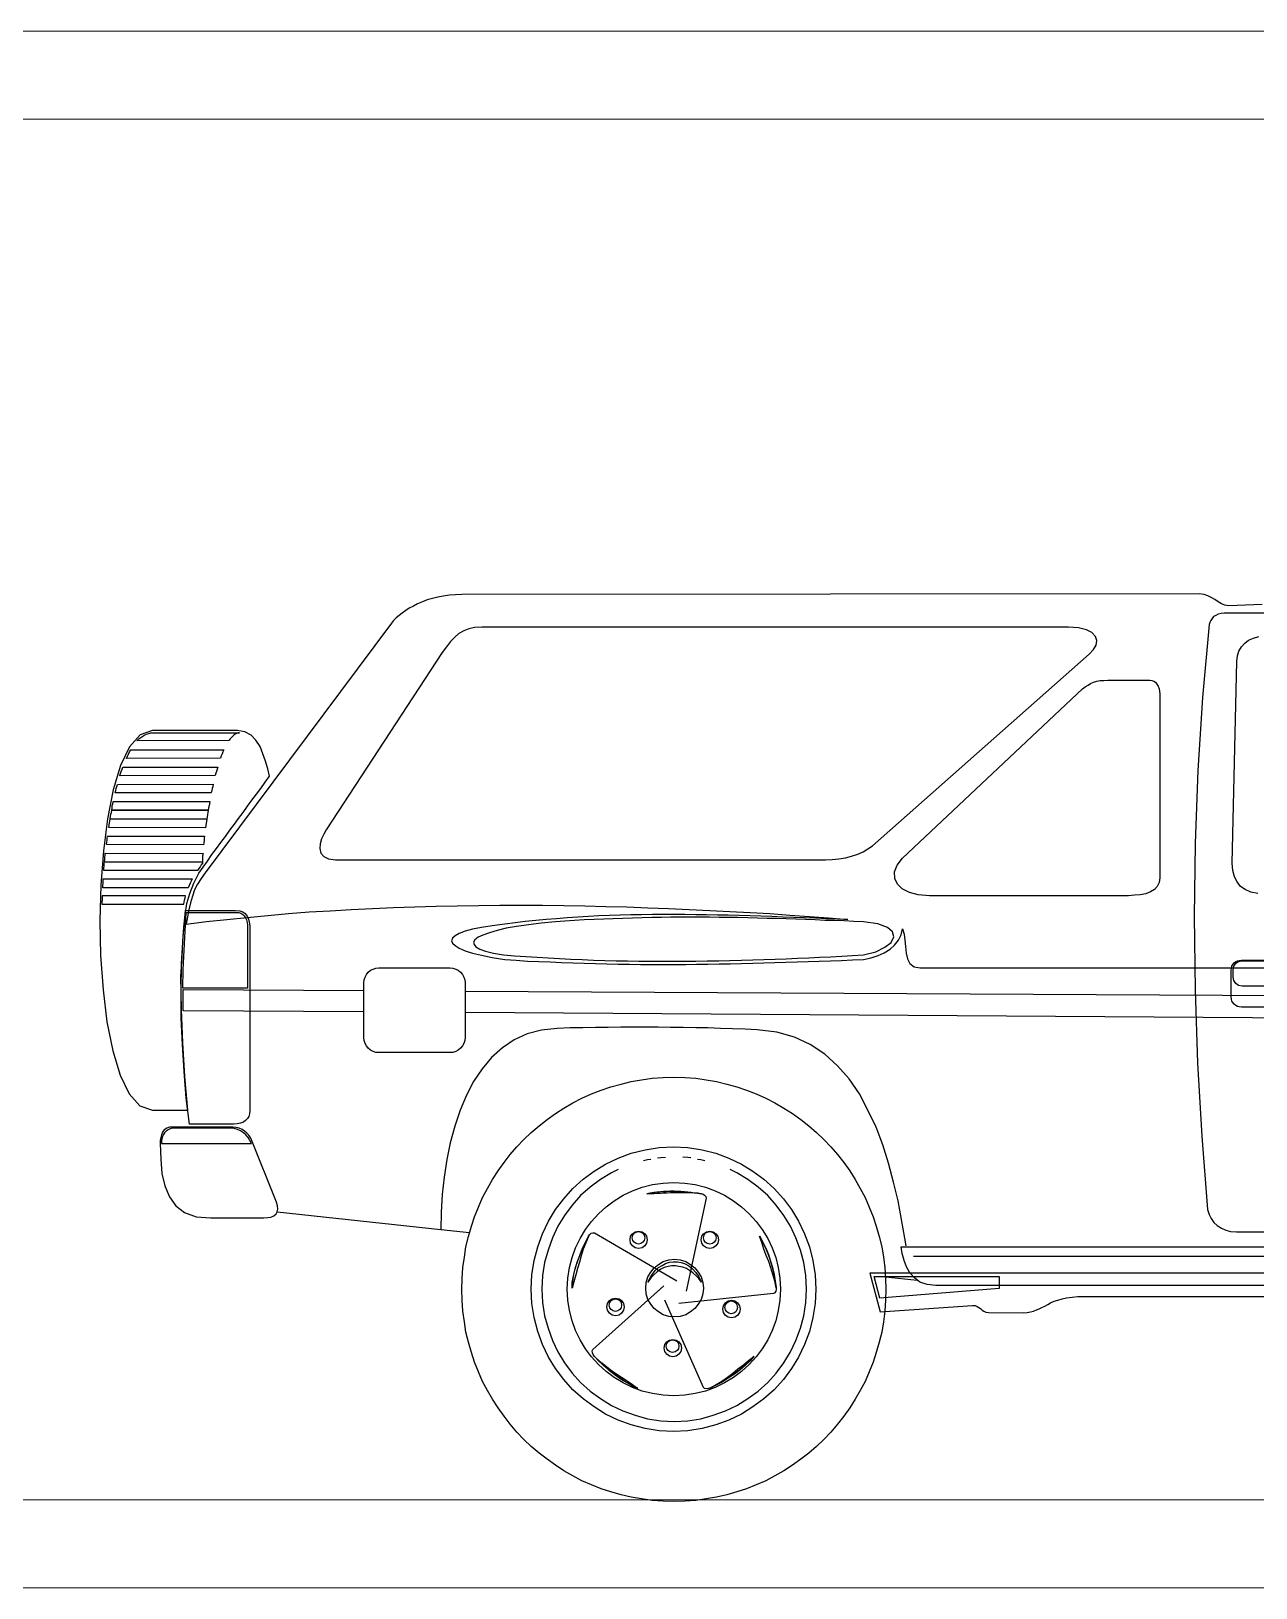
# Model space of a CAD drawing. Header units: millimetres. Extents: x 1191 to 1487, y 976 to 1230.
# Drawn here: x 1444.916 to 1447.001, y 1217.629 to 1220.279 of the extents above; entities that cross this region are included whole.
import ezdxf

# ---------------------------------------------------------------- set-up
doc = ezdxf.new("R2010")
doc.units = ezdxf.units.MM
doc.header["$LTSCALE"] = 0.05
for name, color, linetype in [('2', 7, 'Continuous'), ('6', 7, 'Continuous'), ('7', 7, 'Continuous'), ('lineas guia', 2, 'Continuous')]:
    doc.layers.add(name, color=color, linetype=linetype)
doc.layers.add('muros', color=5, linetype='Continuous', lineweight=20)

# ---------------------------------------------------------------- blocks, each defined once
blk = doc.blocks.new('Jeep')
blk.add_line((970.47, -196.86), (998.34, -199.86))
at = {"layer": '2', "linetype": 'Continuous'}
blk.add_lwpolyline([(954.38, -158.79), (954.43, -155.57), (954.6, -152.3), (954.76, -149.08), (954.98, -145.87), (963.6, -145.87), (963.93, -145.92), (964.25, -146.03), (964.58, -146.25), (964.85, -146.46), (965.07, -146.79), (965.23, -147.17), (965.34, -147.61), (965.4, -148.05), (965.4, -158.79), (954.38, -158.79)], dxfattribs=at)
at = {"layer": '6', "linetype": 'Continuous'}
for points in [[(954.98, -147.88), (958.42, -147.45), (961.85, -147.07), (965.34, -146.74), (968.83, -146.41), (972.38, -146.08), (975.92, -145.81), (979.47, -145.59), (983.07, -145.37), (986.67, -145.21), (990.27, -145.05), (993.87, -144.94), (997.52, -144.83), (1001.12, -144.78), (1004.78, -144.72), (1008.38, -144.67), (1012.03, -144.67), (1015.63, -144.67), (1019.23, -144.72), (1022.83, -144.78), (1026.43, -144.88), (1029.97, -144.94), (1033.57, -145.1), (1037.06, -145.21), (1040.61, -145.37), (1044.1, -145.54), (1047.53, -145.7), (1050.97, -145.92), (1054.35, -146.08), (1057.73, -146.36), (1061.06, -146.57), (1064.33, -146.79), (1067.61, -147.07), (1065.75, -147.01), (1063.9, -146.96), (1062.1, -146.85), (1060.24, -146.79), (1058.39, -146.74), (1056.53, -146.68), (1054.68, -146.57), (1052.83, -146.52), (1050.97, -146.46), (1049.12, -146.41), (1047.26, -146.36), (1045.41, -146.36), (1043.55, -146.3), (1041.7, -146.3), (1039.84, -146.25), (1037.99, -146.25), (1036.19, -146.25), (1034.34, -146.25), (1032.48, -146.3), (1030.68, -146.3), (1028.83, -146.36), (1027.03, -146.41), (1025.23, -146.46), (1023.43, -146.57), (1021.63, -146.68), (1019.83, -146.79), (1018.03, -146.96), (1016.23, -147.07), (1014.48, -147.23), (1012.68, -147.45), (1010.94, -147.66), (1009.19, -147.88), (1007.07, -148.16), (1005.21, -148.43), (1003.68, -148.75), (1002.43, -149.08), (1001.45, -149.47), (1000.74, -149.85), (1000.3, -150.28), (1000.14, -150.72), (1000.3, -151.1), (1000.74, -151.54), (1001.45, -151.97), (1002.43, -152.41), (1003.68, -152.79), (1005.21, -153.17), (1007.07, -153.56), (1009.19, -153.88), (1011.16, -153.99), (1013.07, -154.16), (1014.97, -154.26), (1016.94, -154.32), (1018.85, -154.43), (1020.81, -154.48), (1022.72, -154.54), (1024.63, -154.59), (1026.59, -154.65), (1028.5, -154.7), (1030.41, -154.7), (1032.32, -154.76), (1034.23, -154.76), (1036.14, -154.76), (1038.05, -154.76), (1040.01, -154.76), (1041.86, -154.7), (1043.77, -154.7), (1045.68, -154.65), (1047.59, -154.65), (1049.5, -154.59), (1051.41, -154.54), (1053.32, -154.48), (1055.17, -154.43), (1057.08, -154.37), (1058.99, -154.32), (1060.84, -154.26), (1062.75, -154.16), (1064.66, -154.1), (1066.52, -154.05), (1068.42, -153.94), (1070.28, -153.88), (1071.59, -153.61), (1072.79, -153.23), (1073.82, -152.74), (1074.8, -152.14), (1075.57, -151.43), (1076.22, -150.61), (1076.66, -149.68), (1076.93, -148.65), (1077.2, -149.57), (1077.31, -150.61), (1077.42, -151.7), (1077.53, -152.79), (1077.75, -153.77), (1078.19, -154.59), (1078.9, -155.14), (1079.93, -155.3), (1334.74, -155.3)], [(1138.18, -93.45), (1136.76, -93.51), (1135.34, -93.56), (1133.87, -93.62), (1132.45, -93.67), (1131.8, -93.56), (1131.2, -93.34), (1130.65, -93.01), (1130.11, -92.63), (1129.56, -92.31), (1128.91, -91.98), (1128.25, -91.76), (1127.44, -91.65), (1001.88, -91.76), (1000.79, -91.81), (999.76, -91.87), (998.72, -92.03), (997.79, -92.2), (996.87, -92.42), (996, -92.69), (995.18, -93.01), (994.36, -93.34), (993.65, -93.73), (992.94, -94.11), (992.34, -94.49), (991.74, -94.92), (991.2, -95.36), (990.7, -95.74), (990.27, -96.18), (989.89, -96.62), (958.2, -139.16), (957.49, -140.08), (956.89, -141.07), (956.4, -142.05), (956.02, -143.14), (955.69, -144.23), (955.42, -145.43), (955.2, -146.63), (954.98, -147.88)], [(1008.97, -153.12), (1010.88, -153.28), (1012.79, -153.39), (1014.7, -153.5), (1016.61, -153.61), (1018.52, -153.72), (1020.43, -153.83), (1022.39, -153.88), (1024.3, -153.99), (1026.21, -154.05), (1028.17, -154.1), (1030.08, -154.1), (1032.05, -154.16), (1034.01, -154.16), (1035.92, -154.16), (1037.88, -154.16), (1039.79, -154.16), (1041.75, -154.16), (1043.66, -154.1), (1045.63, -154.1), (1047.53, -154.05), (1049.5, -153.99), (1051.41, -153.94), (1053.32, -153.88), (1055.23, -153.83), (1057.13, -153.77), (1059.04, -153.66), (1060.95, -153.61), (1062.81, -153.5), (1064.71, -153.45), (1066.57, -153.34), (1068.42, -153.23), (1070.28, -153.12), (1072.35, -152.57), (1073.93, -151.81), (1074.97, -150.99), (1075.46, -150.06), (1075.24, -149.19), (1074.37, -148.43), (1072.73, -147.83), (1070.28, -147.5), (1068.64, -147.45), (1067, -147.34), (1065.37, -147.28), (1063.68, -147.23), (1062.04, -147.17), (1060.41, -147.07), (1058.77, -147.01), (1057.13, -146.96), (1055.5, -146.9), (1053.86, -146.9), (1052.22, -146.85), (1050.59, -146.79), (1048.95, -146.74), (1047.32, -146.74), (1045.68, -146.74), (1044.04, -146.68), (1042.41, -146.68), (1040.77, -146.68), (1039.14, -146.68), (1037.5, -146.68), (1035.86, -146.74), (1034.23, -146.74), (1032.59, -146.79), (1030.95, -146.85), (1029.32, -146.9), (1027.68, -146.96), (1026.05, -147.01), (1024.41, -147.07), (1022.72, -147.17), (1021.08, -147.28), (1019.45, -147.39), (1017.81, -147.5), (1015.41, -147.72), (1013.23, -147.99), (1011.21, -148.27), (1009.41, -148.59), (1007.88, -148.97), (1006.57, -149.36), (1005.48, -149.74), (1004.67, -150.12), (1004.12, -150.56), (1003.9, -150.94), (1003.96, -151.37), (1004.28, -151.76), (1004.94, -152.14), (1005.92, -152.46), (1007.28, -152.79), (1008.97, -153.12)], [(985.19, -162.82), (954.43, -162.61), (954.43, -159.01)], [(954.43, -159.01), (985.19, -159.17)], [(1002.43, -159.26), (1335.56, -161.03), (1335.57, -162.01)], [(1329.18, -165.13), (1002.43, -162.93)]]:
    blk.add_lwpolyline(points, dxfattribs=at)
at = {"layer": '7', "linetype": 'Continuous'}
for points in [[(1174.28, -94.92), (1131.69, -94.92), (1131.15, -94.98), (1130.65, -95.09), (1130.27, -95.31), (1129.89, -95.52), (1129.62, -95.85), (1129.4, -96.18), (1129.24, -96.51), (1129.13, -96.89), (1127.98, -109.27), (1127.22, -121.7), (1126.73, -134.14), (1126.56, -146.57), (1126.73, -159.06), (1127.16, -171.55), (1127.87, -183.99), (1128.85, -196.48), (1129.13, -197.29), (1129.45, -198), (1129.95, -198.66), (1130.49, -199.2), (1131.2, -199.64), (1131.96, -199.97), (1132.78, -200.18), (1133.76, -200.24), (1227.19, -200.24)], [(980.4, -136.92), (1063.79, -136.92), (1064.93, -136.87), (1066.08, -136.76), (1067.22, -136.59), (1068.26, -136.32), (1069.3, -135.99), (1070.22, -135.56), (1071.04, -135.07), (1071.81, -134.52), (1108.68, -101.91), (1109.44, -101.14), (1109.88, -100.38), (1109.98, -99.61), (1109.77, -98.91), (1109.16, -98.25), (1108.24, -97.76), (1106.87, -97.43), (1105.18, -97.32), (1005.27, -97.32), (1004.07, -97.38), (1003.08, -97.6), (1002.21, -97.92), (1001.39, -98.41), (1000.69, -99.02), (999.98, -99.78), (999.27, -100.65), (998.56, -101.63), (978.81, -131.85), (978.38, -132.56), (978, -133.38), (977.78, -134.19), (977.72, -135.01), (977.89, -135.78), (978.38, -136.37), (979.2, -136.76), (980.4, -136.92)], [(1133.82, -103.16), (1133.93, -102.23), (1134.2, -101.42), (1134.63, -100.65), (1135.18, -100.05), (1135.83, -99.56), (1136.65, -99.18), (1137.58, -98.91)], [(1137.42, -142.65), (1136.22, -142.43), (1135.23, -141.99), (1134.47, -141.45), (1133.87, -140.68), (1133.44, -139.81), (1133.16, -138.72), (1133.05, -137.52), (1133.82, -103.16)], [(1076.93, -136.65), (1107.58, -107.8), (1108.02, -107.47), (1108.51, -107.2), (1108.95, -106.92), (1109.44, -106.7), (1109.98, -106.54), (1110.58, -106.43), (1111.18, -106.38), (1111.89, -106.32), (1119.04, -106.32), (1119.36, -106.38), (1119.69, -106.49), (1119.97, -106.7), (1120.24, -107.03), (1120.45, -107.36), (1120.62, -107.8), (1120.67, -108.23), (1120.73, -108.72), (1120.73, -139.97), (1120.62, -140.79), (1120.29, -141.45), (1119.8, -141.99), (1119.15, -142.38), (1118.33, -142.7), (1117.4, -142.86), (1116.42, -142.97), (1115.38, -143.03), (1081.51, -143.03), (1079.6, -142.86), (1078.08, -142.48), (1076.88, -141.88), (1076.06, -141.07), (1075.62, -140.08), (1075.57, -138.99), (1076, -137.85), (1076.93, -136.65)], [(963.71, -114.94), (949.2, -114.94), (947.13, -115.65), (945.33, -117.72), (943.8, -120.89), (942.55, -125.03), (941.56, -129.94), (940.85, -135.39), (940.42, -141.23), (940.26, -147.23), (940.36, -153.23), (940.8, -159.06), (941.45, -164.52), (942.44, -169.43), (943.69, -173.57), (945.22, -176.74), (947.07, -178.81), (949.2, -179.52), (955.25, -179.52), (954.71, -173.79), (954.38, -168.06), (954.16, -162.39), (954.05, -156.72), (954.27, -153.56), (954.38, -150.77), (954.54, -148.37), (954.76, -146.3), (955.09, -144.39), (955.58, -142.65), (956.24, -140.9), (957.11, -139.21), (957.87, -138.18), (958.58, -137.14), (959.34, -136.05), (960.11, -135.01), (960.87, -133.97), (961.63, -132.94), (962.4, -131.9), (963.16, -130.87), (963.87, -129.89), (964.63, -128.85), (965.4, -127.81), (966.16, -126.78), (966.92, -125.74), (967.69, -124.76), (968.4, -123.72), (969.16, -122.68), (968.83, -121.43), (968.45, -120.12), (968.01, -118.87), (967.53, -117.61), (966.81, -116.58), (966, -115.7), (964.96, -115.16), (963.71, -114.94)], [(946.58, -116.69), (946.91, -116.36), (947.24, -116.09), (947.56, -115.87), (947.89, -115.65), (948.22, -115.54), (948.6, -115.43), (948.93, -115.32), (949.31, -115.32), (964.03, -115.32), (963.82, -115.32), (963.54, -115.43), (963.32, -115.54), (963.11, -115.65), (962.89, -115.87), (962.67, -116.09), (962.45, -116.36), (962.23, -116.63), (946.58, -116.69)], [(944.78, -119.69), (944.94, -119.3), (945.16, -118.92), (945.33, -118.54), (945.54, -118.21), (961.36, -118.21), (961.2, -118.54), (961.09, -118.87), (960.92, -119.25), (960.82, -119.63), (944.78, -119.69)], [(943.64, -122.63), (943.75, -122.25), (943.91, -121.87), (944.07, -121.48), (944.18, -121.16), (960.32, -121.16), (960.22, -121.48), (960.11, -121.87), (960, -122.2), (959.89, -122.58), (943.64, -122.63)], [(942.87, -125.52), (942.98, -125.14), (943.04, -124.81), (943.14, -124.43), (943.25, -124.1), (959.56, -124.05), (959.51, -124.43), (959.4, -124.76), (959.34, -125.14), (959.23, -125.52), (942.87, -125.52)], [(942.27, -128.47), (942.33, -128.08), (942.38, -127.7), (942.49, -127.38), (942.55, -126.99), (958.96, -126.99), (958.91, -127.38), (958.85, -127.7), (958.74, -128.08), (958.69, -128.47), (942.27, -128.47)], [(942, -129.94), (942.05, -129.56), (942.11, -129.18), (942.22, -128.85), (942.27, -128.47), (958.69, -128.47), (958.63, -128.85), (958.58, -129.23), (958.53, -129.61), (958.47, -129.99), (942, -129.94)], [(941.78, -131.41), (941.83, -131.03), (941.89, -130.65), (941.94, -130.32), (942, -129.94), (958.47, -129.99), (958.42, -130.38), (958.36, -130.7), (958.31, -131.09), (958.25, -131.47), (941.78, -131.41)], [(941.4, -134.3), (941.45, -133.92), (941.51, -133.59), (941.51, -133.27), (941.56, -132.88), (958.09, -132.88), (958.03, -133.27), (958.03, -133.65), (957.98, -134.03), (957.92, -134.36), (941.4, -134.3)], [(940.91, -138.72), (940.96, -138.34), (941.02, -137.96), (941.02, -137.63), (941.07, -137.25), (957.71, -137.3), (957.71, -137.36), (957.71, -137.41), (957.71, -137.47), (957.71, -137.52), (957.49, -137.79), (957.33, -138.12), (957.11, -138.39), (956.89, -138.72), (940.91, -138.72)], [(941.07, -137.25), (941.13, -136.87), (941.13, -136.48), (941.18, -136.16), (941.18, -135.78), (957.82, -135.83), (957.76, -136.27), (957.76, -136.65), (957.71, -136.98), (957.71, -137.3), (941.07, -137.25)], [(940.74, -141.67), (940.74, -141.28), (940.8, -140.9), (940.8, -140.57), (940.8, -140.19), (955.96, -140.19), (955.8, -140.57), (955.63, -140.9), (955.47, -141.28), (955.31, -141.67), (940.74, -141.67)], [(940.63, -143.08), (940.63, -143.47), (940.63, -143.79), (940.58, -144.12), (940.58, -144.5), (954.54, -144.5), (954.6, -144.12), (954.65, -143.79), (954.76, -143.41), (954.82, -143.08), (940.63, -143.08)], [(954.82, -145.54), (963.38, -145.54), (964.09, -145.59), (964.58, -145.76), (965.02, -146.08), (965.34, -146.52), (965.56, -147.01), (965.67, -147.55), (965.78, -148.16), (965.78, -148.81), (965.78, -179.63), (965.72, -180.17), (965.61, -180.61), (965.4, -180.99), (965.07, -181.32), (964.69, -181.59), (964.2, -181.75), (963.65, -181.86), (963, -181.92), (955.52, -181.92), (954.98, -177.5), (954.6, -172.97), (954.32, -168.44), (954.11, -163.86), (954.11, -159.23), (954.16, -154.65), (954.43, -150.06), (954.82, -145.54)], [(987.76, -155.3), (999.87, -155.3), (1000.36, -155.35), (1000.85, -155.52), (1001.28, -155.74), (1001.67, -156.06), (1001.99, -156.45), (1002.21, -156.88), (1002.38, -157.37), (1002.43, -157.86), (1002.43, -167.19), (1002.38, -167.68), (1002.21, -168.17), (1001.99, -168.61), (1001.67, -168.99), (1001.28, -169.32), (1000.85, -169.54), (1000.36, -169.7), (999.87, -169.75), (987.76, -169.75), (987.27, -169.7), (986.78, -169.54), (986.34, -169.32), (985.96, -168.99), (985.63, -168.61), (985.41, -168.17), (985.25, -167.68), (985.19, -167.19), (985.19, -157.86), (985.25, -157.37), (985.41, -156.88), (985.63, -156.45), (985.96, -156.06), (986.34, -155.74), (986.78, -155.52), (987.27, -155.35), (987.76, -155.3)], [(1134.63, -153.99), (1147.18, -153.99)], [(1147.18, -162.01), (1134.63, -162.01), (1134.25, -161.96), (1133.93, -161.9), (1133.65, -161.74), (1133.38, -161.52), (1133.16, -161.24), (1133, -160.97), (1132.94, -160.65), (1132.89, -160.26), (1132.89, -155.74), (1132.94, -155.35), (1133, -155.03), (1133.16, -154.76), (1133.38, -154.48), (1133.65, -154.26), (1133.93, -154.1), (1134.25, -154.05), (1134.63, -153.99)], [(1134.74, -154.1), (1146.96, -154.1), (1147.56, -154.21), (1148.05, -154.54), (1148.38, -155.03), (1148.49, -155.63), (1148.49, -156.88), (1148.38, -157.48), (1148.05, -157.97), (1147.56, -158.3), (1146.96, -158.41), (1134.74, -158.41), (1134.14, -158.3), (1133.65, -157.97), (1133.33, -157.48), (1133.22, -156.88), (1133.22, -155.63), (1133.33, -155.03), (1133.65, -154.54), (1134.14, -154.21), (1134.74, -154.1)], [(1077.53, -202.64), (1077.31, -201.33), (1076.77, -198.17), (1076.17, -195), (1075.41, -191.79), (1074.53, -188.57), (1073.55, -185.46), (1072.41, -182.41), (1071.04, -179.52), (1069.57, -176.79), (1067.82, -174.23), (1065.86, -171.99), (1063.68, -170.03), (1061.22, -168.39), (1058.5, -167.14), (1055.5, -166.26), (1052.17, -165.88), (1050.1, -165.77), (1047.97, -165.72), (1045.9, -165.66), (1043.77, -165.55), (1041.7, -165.5), (1039.57, -165.45), (1037.44, -165.45), (1035.32, -165.39), (1033.19, -165.39), (1031.06, -165.39), (1028.94, -165.39), (1026.81, -165.45), (1024.63, -165.45), (1022.5, -165.5), (1020.32, -165.55), (1018.14, -165.66), (1015.47, -165.94), (1013.01, -166.54), (1010.78, -167.57), (1008.81, -168.94), (1006.96, -170.57), (1005.37, -172.48), (1003.9, -174.66), (1002.7, -177.01), (1001.61, -179.57), (1000.69, -182.24), (999.92, -185.08), (999.32, -187.97), (998.88, -190.97), (998.56, -193.91), (998.39, -196.91), (998.34, -199.86), (1003.22, -200.38)], [(1037.99, -173.95), (1039.84, -174.01), (1041.7, -174.12), (1043.5, -174.39), (1045.24, -174.66), (1046.99, -175.1), (1048.73, -175.59), (1050.37, -176.13), (1052.01, -176.79), (1053.64, -177.5), (1055.17, -178.32), (1056.7, -179.19), (1058.17, -180.12), (1059.59, -181.15), (1060.95, -182.19), (1062.26, -183.33), (1063.51, -184.53), (1064.71, -185.79), (1065.86, -187.1), (1066.9, -188.46), (1067.93, -189.88), (1068.86, -191.35), (1069.73, -192.88), (1070.55, -194.4), (1071.26, -196.04), (1071.91, -197.68), (1072.46, -199.31), (1072.95, -201.06), (1073.39, -202.8), (1073.66, -204.55), (1073.93, -206.35), (1074.04, -208.2), (1074.1, -210.06), (1074.04, -211.91), (1073.93, -213.77), (1073.66, -215.57), (1073.39, -217.31), (1072.95, -219.06), (1072.46, -220.8), (1071.91, -222.44), (1071.26, -224.07), (1070.55, -225.71), (1069.73, -227.24), (1068.86, -228.76), (1067.93, -230.24), (1066.9, -231.66), (1065.86, -233.02), (1064.71, -234.33), (1063.51, -235.58), (1062.26, -236.78), (1060.95, -237.93), (1059.59, -238.96), (1058.17, -240), (1056.7, -240.93), (1055.17, -241.8), (1053.64, -242.62), (1052.01, -243.33), (1050.37, -243.98), (1048.73, -244.53), (1046.99, -245.02), (1045.24, -245.45), (1043.5, -245.73), (1041.7, -246), (1039.84, -246.11), (1037.99, -246.16), (1036.14, -246.11), (1034.28, -246), (1032.48, -245.73), (1030.74, -245.45), (1028.99, -245.02), (1027.25, -244.53), (1025.61, -243.98), (1023.97, -243.33), (1022.34, -242.62), (1020.81, -241.8), (1019.28, -240.93), (1017.81, -240), (1016.39, -238.96), (1015.03, -237.93), (1013.72, -236.78), (1012.46, -235.58), (1011.26, -234.33), (1010.12, -233.02), (1009.08, -231.66), (1008.05, -230.24), (1007.12, -228.76), (1006.25, -227.24), (1005.43, -225.71), (1004.72, -224.07), (1004.07, -222.44), (1003.52, -220.8), (1003.03, -219.06), (1002.59, -217.31), (1002.32, -215.57), (1002.05, -213.77), (1001.94, -211.91), (1001.88, -210.06), (1001.94, -208.2), (1002.05, -206.35), (1002.32, -204.55), (1002.59, -202.8), (1003.03, -201.06), (1003.52, -199.31), (1004.07, -197.68), (1004.72, -196.04), (1005.43, -194.4), (1006.25, -192.88), (1007.12, -191.35), (1008.05, -189.88), (1009.08, -188.46), (1010.12, -187.1), (1011.26, -185.79), (1012.46, -184.53), (1013.72, -183.33), (1015.03, -182.19), (1016.39, -181.15), (1017.81, -180.12), (1019.28, -179.19), (1020.81, -178.32), (1022.34, -177.5), (1023.97, -176.79), (1025.61, -176.13), (1027.25, -175.59), (1028.99, -175.1), (1030.74, -174.66), (1032.48, -174.39), (1034.28, -174.12), (1036.14, -174.01), (1037.99, -173.95)], [(962.23, -182.41), (952.8, -182.41), (952.14, -182.46), (951.65, -182.63), (951.22, -182.9), (950.94, -183.28), (950.73, -183.72), (950.62, -184.21), (950.51, -184.7), (950.51, -185.19), (950.62, -187.86), (950.83, -190.32), (951.33, -192.44), (952.09, -194.3), (953.18, -195.82), (954.65, -196.97), (956.67, -197.68), (959.18, -197.89), (968.18, -197.89), (968.83, -197.84), (969.38, -197.73), (969.87, -197.51), (970.25, -197.19), (970.47, -196.86), (970.58, -196.37), (970.52, -195.82), (970.36, -195.22), (965.94, -184.32), (965.61, -183.82), (965.29, -183.44), (964.91, -183.12), (964.47, -182.84), (963.98, -182.63), (963.43, -182.52), (962.89, -182.41), (962.23, -182.41)], [(950.73, -185.19), (966.05, -185.19), (965.78, -184.7), (965.51, -184.21), (965.13, -183.77), (964.69, -183.39), (964.2, -183.06), (963.71, -182.84), (963.11, -182.68), (962.51, -182.63), (952.69, -182.63), (952.25, -182.73), (951.87, -182.9), (951.54, -183.12), (951.27, -183.39), (951.05, -183.77), (950.89, -184.21), (950.78, -184.7), (950.73, -185.19)], [(1037.94, -185.79), (1040.39, -185.9), (1042.79, -186.28), (1045.14, -186.88), (1047.37, -187.7), (1049.5, -188.73), (1051.46, -189.93), (1053.32, -191.3), (1055.06, -192.88), (1056.64, -194.62), (1058.01, -196.48), (1059.21, -198.44), (1060.24, -200.57), (1061.06, -202.8), (1061.66, -205.15), (1062.04, -207.55), (1062.15, -210), (1062.04, -212.46), (1061.66, -214.86), (1061.06, -217.2), (1060.24, -219.44), (1059.21, -221.57), (1058.01, -223.53), (1056.64, -225.38), (1055.06, -227.13), (1053.32, -228.71), (1051.46, -230.07), (1049.5, -231.27), (1047.37, -232.31), (1045.14, -233.13), (1042.79, -233.73), (1040.39, -234.11), (1037.94, -234.22), (1035.48, -234.11), (1033.08, -233.73), (1030.74, -233.13), (1028.5, -232.31), (1026.37, -231.27), (1024.41, -230.07), (1022.55, -228.71), (1020.81, -227.13), (1019.23, -225.38), (1017.86, -223.53), (1016.67, -221.57), (1015.63, -219.44), (1014.81, -217.2), (1014.21, -214.86), (1013.83, -212.46), (1013.72, -210), (1013.83, -207.55), (1014.21, -205.15), (1014.81, -202.8), (1015.63, -200.57), (1016.67, -198.44), (1017.86, -196.48), (1019.23, -194.62), (1020.81, -192.88), (1022.55, -191.3), (1024.41, -189.93), (1026.37, -188.73), (1028.5, -187.7), (1030.74, -186.88), (1033.08, -186.28), (1035.48, -185.9), (1037.94, -185.79)], [(1032.81, -188.13), (1033.52, -187.92), (1034.06, -187.86), (1034.06, -187.86)], [(1035.21, -187.64), (1035.76, -187.59), (1036.57, -187.53), (1036.57, -187.53)], [(1040.88, -187.64), (1040.34, -187.59), (1039.52, -187.53), (1039.52, -187.53)], [(1042.03, -187.86), (1042.57, -187.92), (1043.28, -188.13), (1043.28, -188.13)], [(1028.5, -189.66), (1027.35, -190.21), (1025.5, -191.35), (1023.75, -192.66), (1022.12, -194.08), (1020.7, -195.71), (1019.39, -197.46), (1018.25, -199.31), (1017.32, -201.28), (1016.56, -203.35), (1015.96, -205.48), (1015.63, -207.71), (1015.52, -210), (1015.63, -212.29), (1015.96, -214.53), (1016.56, -216.66), (1017.32, -218.73), (1018.25, -220.69), (1019.39, -222.55), (1020.7, -224.29), (1022.12, -225.93), (1023.75, -227.35), (1025.5, -228.65), (1027.35, -229.8), (1029.32, -230.73), (1031.39, -231.49), (1033.52, -232.09), (1035.76, -232.42), (1038.05, -232.53), (1040.34, -232.42), (1042.57, -232.09), (1044.7, -231.49), (1046.77, -230.73), (1048.73, -229.8), (1050.59, -228.65), (1052.33, -227.35), (1053.97, -225.93), (1055.39, -224.29), (1056.7, -222.55), (1057.84, -220.69), (1058.77, -218.73), (1059.53, -216.66), (1060.13, -214.53), (1060.46, -212.29), (1060.57, -210), (1060.46, -207.71), (1060.13, -205.48), (1059.53, -203.35), (1058.77, -201.28), (1057.84, -199.31), (1056.7, -197.46), (1055.39, -195.71), (1053.97, -194.08), (1052.33, -192.66), (1050.59, -191.35), (1048.73, -190.21), (1047.59, -189.66), (1047.59, -189.66)], [(1037.99, -191.84), (1039.84, -191.95), (1041.64, -192.22), (1043.39, -192.66), (1045.03, -193.26), (1046.61, -194.02), (1048.14, -194.95), (1049.5, -195.99), (1050.81, -197.19), (1052.01, -198.49), (1053.04, -199.86), (1053.97, -201.38), (1054.73, -202.97), (1055.33, -204.6), (1055.77, -206.35), (1056.04, -208.15), (1056.15, -210), (1056.04, -211.86), (1055.77, -213.66), (1055.33, -215.4), (1054.73, -217.04), (1053.97, -218.62), (1053.04, -220.15), (1052.01, -221.51), (1050.81, -222.82), (1049.5, -224.02), (1048.14, -225.06), (1046.61, -225.98), (1045.03, -226.75), (1043.39, -227.35), (1041.64, -227.78), (1039.84, -228.06), (1037.99, -228.16), (1036.14, -228.06), (1034.34, -227.78), (1032.59, -227.35), (1030.95, -226.75), (1029.37, -225.98), (1027.85, -225.06), (1026.48, -224.02), (1025.17, -222.82), (1023.97, -221.51), (1022.94, -220.15), (1022.01, -218.62), (1021.25, -217.04), (1020.65, -215.4), (1020.21, -213.66), (1019.94, -211.86), (1019.83, -210), (1019.94, -208.15), (1020.21, -206.35), (1020.65, -204.6), (1021.25, -202.97), (1022.01, -201.38), (1022.94, -199.86), (1023.97, -198.49), (1025.17, -197.19), (1026.48, -195.99), (1027.85, -194.95), (1029.37, -194.02), (1030.95, -193.26), (1032.59, -192.66), (1034.34, -192.22), (1036.14, -191.95), (1037.99, -191.84)], [(1033.41, -193.75), (1033.95, -193.64), (1034.55, -193.53), (1035.1, -193.42), (1035.7, -193.37), (1036.24, -193.31), (1036.85, -193.31), (1037.44, -193.26), (1038.05, -193.26), (1038.64, -193.31), (1039.19, -193.31), (1039.79, -193.37), (1040.39, -193.42), (1040.93, -193.48), (1041.54, -193.59), (1042.08, -193.64), (1042.63, -193.75), (1042.95, -193.86), (1043.23, -194.02), (1043.44, -194.24), (1043.5, -194.51), (1040.06, -210.38)], [(1033.41, -193.8), (1033.9, -193.69), (1034.39, -193.59), (1034.88, -193.53), (1035.48, -193.42), (1036.03, -193.37), (1036.63, -193.37), (1037.23, -193.31), (1037.88, -193.31), (1038.48, -193.37), (1039.08, -193.37), (1039.73, -193.42), (1040.34, -193.48), (1040.93, -193.53), (1041.54, -193.59), (1042.08, -193.69), (1042.63, -193.8), (1042.03, -193.75), (1041.43, -193.69), (1040.88, -193.64), (1040.28, -193.64), (1039.68, -193.59), (1039.14, -193.59), (1038.53, -193.64), (1037.99, -193.64), (1037.39, -193.64), (1036.85, -193.69), (1036.24, -193.69), (1035.7, -193.75), (1035.1, -193.75), (1034.55, -193.8), (1033.95, -193.8), (1033.41, -193.8)], [(1020.65, -209.78), (1020.76, -208.64), (1020.97, -207.49), (1021.25, -206.35), (1021.63, -205.2), (1022.01, -204.11), (1022.45, -203.02), (1022.94, -201.99), (1023.48, -201), (1023.7, -200.73), (1023.92, -200.51), (1024.19, -200.4), (1024.47, -200.4), (1038.48, -208.58)], [(1020.65, -209.84), (1020.7, -208.86), (1020.92, -207.77), (1021.19, -206.62), (1021.52, -205.42), (1021.96, -204.28), (1022.45, -203.13), (1022.94, -202.04), (1023.48, -201.06), (1022.99, -202.15), (1022.55, -203.19), (1022.23, -204.33), (1021.9, -205.42), (1021.57, -206.51), (1021.3, -207.6), (1020.97, -208.75), (1020.65, -209.84)], [(1031.99, -200.13), (1032.59, -200.24), (1033.03, -200.57), (1033.35, -201), (1033.46, -201.6), (1033.35, -202.2), (1033.03, -202.64), (1032.59, -202.97), (1031.99, -203.08), (1031.39, -202.97), (1030.95, -202.64), (1030.63, -202.2), (1030.52, -201.6), (1030.63, -201), (1030.95, -200.57), (1031.39, -200.24), (1031.99, -200.13)], [(1031.94, -200.18), (1032.37, -200.29), (1032.7, -200.51), (1032.92, -200.84), (1033.03, -201.28), (1032.92, -201.71), (1032.7, -202.04), (1032.37, -202.26), (1031.94, -202.37), (1031.55, -202.26), (1031.23, -202.04), (1031.01, -201.71), (1030.9, -201.28), (1031.01, -200.84), (1031.23, -200.51), (1031.55, -200.29), (1031.94, -200.18)], [(1052.55, -200.95), (1053.15, -201.99), (1053.64, -203.02), (1054.08, -204.11), (1054.46, -205.26), (1054.79, -206.35), (1055.06, -207.49), (1055.23, -208.64), (1055.39, -209.73), (1055.39, -210.06), (1055.33, -210.38), (1055.17, -210.66), (1054.95, -210.77), (1038.81, -212.46)], [(1044.1, -200.13), (1044.7, -200.24), (1045.14, -200.57), (1045.46, -201), (1045.57, -201.6), (1045.46, -202.2), (1045.14, -202.64), (1044.7, -202.97), (1044.1, -203.08), (1043.55, -202.97), (1043.06, -202.64), (1042.74, -202.2), (1042.63, -201.6), (1042.74, -201), (1043.06, -200.57), (1043.55, -200.24), (1044.1, -200.13)], [(1044.1, -200.18), (1044.54, -200.29), (1044.86, -200.51), (1045.08, -200.84), (1045.19, -201.28), (1045.08, -201.71), (1044.86, -202.04), (1044.54, -202.26), (1044.1, -202.37), (1043.66, -202.26), (1043.33, -202.04), (1043.12, -201.71), (1043.01, -201.28), (1043.12, -200.84), (1043.33, -200.51), (1043.66, -200.29), (1044.1, -200.18)], [(1052.55, -201), (1053.04, -201.88), (1053.53, -202.86), (1053.97, -203.95), (1054.41, -205.09), (1054.73, -206.29), (1055.01, -207.49), (1055.23, -208.64), (1055.39, -209.78), (1055.17, -208.64), (1054.84, -207.49), (1054.52, -206.4), (1054.13, -205.31), (1053.7, -204.28), (1053.32, -203.19), (1052.94, -202.09), (1052.55, -201)], [(1076.71, -202.8), (1238.26, -202.8), (1237.82, -204.39), (1237.39, -205.75), (1236.95, -206.89), (1236.46, -207.82), (1235.91, -208.53), (1235.32, -209.02), (1234.61, -209.29), (1233.84, -209.4), (1082.6, -209.4), (1081.13, -209.24), (1079.88, -208.8), (1078.95, -208.09), (1078.19, -207.22), (1077.59, -206.24), (1077.2, -205.15), (1076.88, -203.95), (1076.71, -202.8)], [(1038.1, -204.93), (1039.08, -205.04), (1040.01, -205.31), (1040.83, -205.8), (1041.54, -206.4), (1042.13, -207.11), (1042.63, -207.93), (1042.9, -208.86), (1043.01, -209.84), (1042.9, -210.82), (1042.63, -211.75), (1042.13, -212.57), (1041.54, -213.28), (1040.83, -213.87), (1040.01, -214.37), (1039.08, -214.64), (1038.1, -214.75), (1037.12, -214.64), (1036.19, -214.37), (1035.37, -213.87), (1034.66, -213.28), (1034.06, -212.57), (1033.57, -211.75), (1033.3, -210.82), (1033.19, -209.84), (1033.3, -208.86), (1033.57, -207.93), (1034.06, -207.11), (1034.66, -206.4), (1035.37, -205.8), (1036.19, -205.31), (1037.12, -205.04), (1038.1, -204.93)], [(1033.57, -208.8), (1033.95, -208.09), (1034.34, -207.44), (1034.83, -206.84), (1035.37, -206.35), (1035.97, -205.97), (1036.57, -205.64), (1037.23, -205.42), (1037.88, -205.37), (1038.59, -205.37), (1039.25, -205.48), (1039.9, -205.69), (1040.55, -206.07), (1041.15, -206.57), (1041.7, -207.17), (1042.24, -207.93), (1042.68, -208.8), (1042.24, -208.2), (1041.75, -207.66), (1041.21, -207.22), (1040.66, -206.84), (1040.12, -206.51), (1039.52, -206.29), (1038.86, -206.13), (1038.26, -206.02), (1037.61, -206.07), (1037.01, -206.18), (1036.35, -206.35), (1035.76, -206.62), (1035.15, -207.06), (1034.61, -207.49), (1034.06, -208.09), (1033.57, -208.8)], [(1078.79, -204.39), (1235.86, -204.39)], [(1073.11, -213.87), (1088.82, -212.78), (1089.26, -212.78), (1089.64, -212.95), (1089.91, -213.11), (1090.19, -213.33), (1090.46, -213.6), (1090.78, -213.77), (1091.11, -213.93), (1091.55, -213.98), (1097.49, -214.04), (1098.15, -213.98), (1098.69, -213.87), (1099.24, -213.77), (1099.73, -213.55), (1100.17, -213.38), (1100.66, -213.11), (1101.15, -212.89), (1101.64, -212.62), (1102.13, -212.35), (1102.73, -212.07), (1103.38, -211.86), (1104.09, -211.64), (1104.86, -211.47), (1105.78, -211.37), (1106.76, -211.26), (1107.91, -211.26), (1162.01, -211.26)], [(1242.24, -207.27), (1071.37, -207.27), (1073.11, -213.87)], [(1072.08, -207.88), (1093.4, -207.88), (1093.4, -209.89), (1073.06, -211.53), (1072.08, -207.88)], [(1074.02, -207.9), (1079.44, -208.47), (1079.44, -208.47)], [(1031.88, -226.86), (1030.85, -226.36), (1029.81, -225.82), (1028.83, -225.16), (1027.85, -224.51), (1026.92, -223.75), (1026.05, -223.04), (1025.23, -222.22), (1024.47, -221.46), (1024.25, -221.13), (1024.14, -220.85), (1024.08, -220.53), (1024.19, -220.31), (1036.3, -209.46)], [(1028.06, -211.53), (1028.66, -211.64), (1029.1, -211.97), (1029.43, -212.46), (1029.54, -213), (1029.43, -213.6), (1029.1, -214.09), (1028.66, -214.42), (1028.06, -214.53), (1027.46, -214.42), (1027.03, -214.09), (1026.7, -213.6), (1026.59, -213), (1026.7, -212.46), (1027.03, -211.97), (1027.46, -211.64), (1028.06, -211.53)], [(1028.06, -211.64), (1028.45, -211.75), (1028.77, -211.97), (1028.99, -212.29), (1029.1, -212.73), (1028.99, -213.17), (1028.77, -213.49), (1028.45, -213.71), (1028.06, -213.82), (1027.63, -213.71), (1027.3, -213.49), (1027.08, -213.17), (1026.97, -212.73), (1027.08, -212.29), (1027.3, -211.97), (1027.63, -211.75), (1028.06, -211.64)], [(1051.63, -221.4), (1050.86, -222.27), (1049.99, -223.09), (1049.12, -223.8), (1048.19, -224.51), (1047.21, -225.16), (1046.17, -225.76), (1045.19, -226.31), (1044.21, -226.8), (1043.88, -226.91), (1043.5, -226.96), (1043.23, -226.91), (1043.06, -226.75), (1036.46, -211.86)], [(1047.81, -211.91), (1048.35, -212.02), (1048.84, -212.35), (1049.17, -212.84), (1049.28, -213.44), (1049.17, -213.98), (1048.84, -214.48), (1048.35, -214.8), (1047.81, -214.91), (1047.21, -214.8), (1046.77, -214.48), (1046.44, -213.98), (1046.33, -213.44), (1046.44, -212.84), (1046.77, -212.35), (1047.21, -212.02), (1047.81, -211.91)], [(1047.75, -212.02), (1048.19, -212.13), (1048.52, -212.35), (1048.73, -212.67), (1048.84, -213.11), (1048.73, -213.55), (1048.52, -213.87), (1048.19, -214.09), (1047.75, -214.2), (1047.32, -214.09), (1046.99, -213.87), (1046.77, -213.55), (1046.66, -213.11), (1046.77, -212.67), (1046.99, -212.35), (1047.32, -212.13), (1047.75, -212.02)], [(1037.83, -218.56), (1038.37, -218.67), (1038.86, -219), (1039.19, -219.44), (1039.3, -220.04), (1039.19, -220.64), (1038.86, -221.07), (1038.37, -221.4), (1037.83, -221.51), (1037.23, -221.4), (1036.79, -221.07), (1036.46, -220.64), (1036.35, -220.04), (1036.46, -219.44), (1036.79, -219), (1037.23, -218.67), (1037.83, -218.56)], [(1037.77, -218.62), (1038.21, -218.73), (1038.53, -218.95), (1038.75, -219.27), (1038.86, -219.71), (1038.75, -220.15), (1038.53, -220.47), (1038.21, -220.69), (1037.77, -220.8), (1037.33, -220.69), (1037.01, -220.47), (1036.79, -220.15), (1036.68, -219.71), (1036.79, -219.27), (1037.01, -218.95), (1037.33, -218.73), (1037.77, -218.62)], [(1031.88, -226.91), (1030.95, -226.53), (1030.03, -225.98), (1028.99, -225.38), (1028.01, -224.67), (1027.03, -223.91), (1026.1, -223.09), (1025.23, -222.27), (1024.47, -221.46), (1025.34, -222.27), (1026.21, -222.98), (1027.14, -223.69), (1028.12, -224.35), (1029.05, -225), (1030.03, -225.6), (1030.95, -226.26), (1031.88, -226.91)], [(1051.63, -221.46), (1050.97, -222.22), (1050.21, -222.98), (1049.28, -223.75), (1048.3, -224.46), (1047.26, -225.16), (1046.23, -225.82), (1045.19, -226.36), (1044.15, -226.86), (1045.19, -226.26), (1046.17, -225.66), (1047.1, -225), (1048.03, -224.29), (1048.9, -223.58), (1049.82, -222.87), (1050.7, -222.16), (1051.63, -221.46)]]:
    blk.add_lwpolyline(points, dxfattribs=at)

msp = doc.modelspace()

# ---------------------------------------------------------------- linework, layer by layer
at = {"layer": 'muros'}
for p, q in [((1470.4804, 1220.2789), (1369.1334, 1220.2789)), ((1470.4804, 1220.1289), (1369.1334, 1220.1289)), ((1470.2804, 1217.7789), (1401.8241, 1217.7789)), ((1481.1463, 1217.6289), (1401.5786, 1217.6289))]:
    msp.add_line(p, q, dxfattribs=at)

# ---------------------------------------------------------------- block references
at = {"layer": 'lineas guia', "xscale": 0.01, "yscale": 0.01, "zscale": 0.01}
msp.add_blockref('Jeep', (1435.6305, 1220.2375), dxfattribs=at)

doc.saveas('drawing.dxf')
